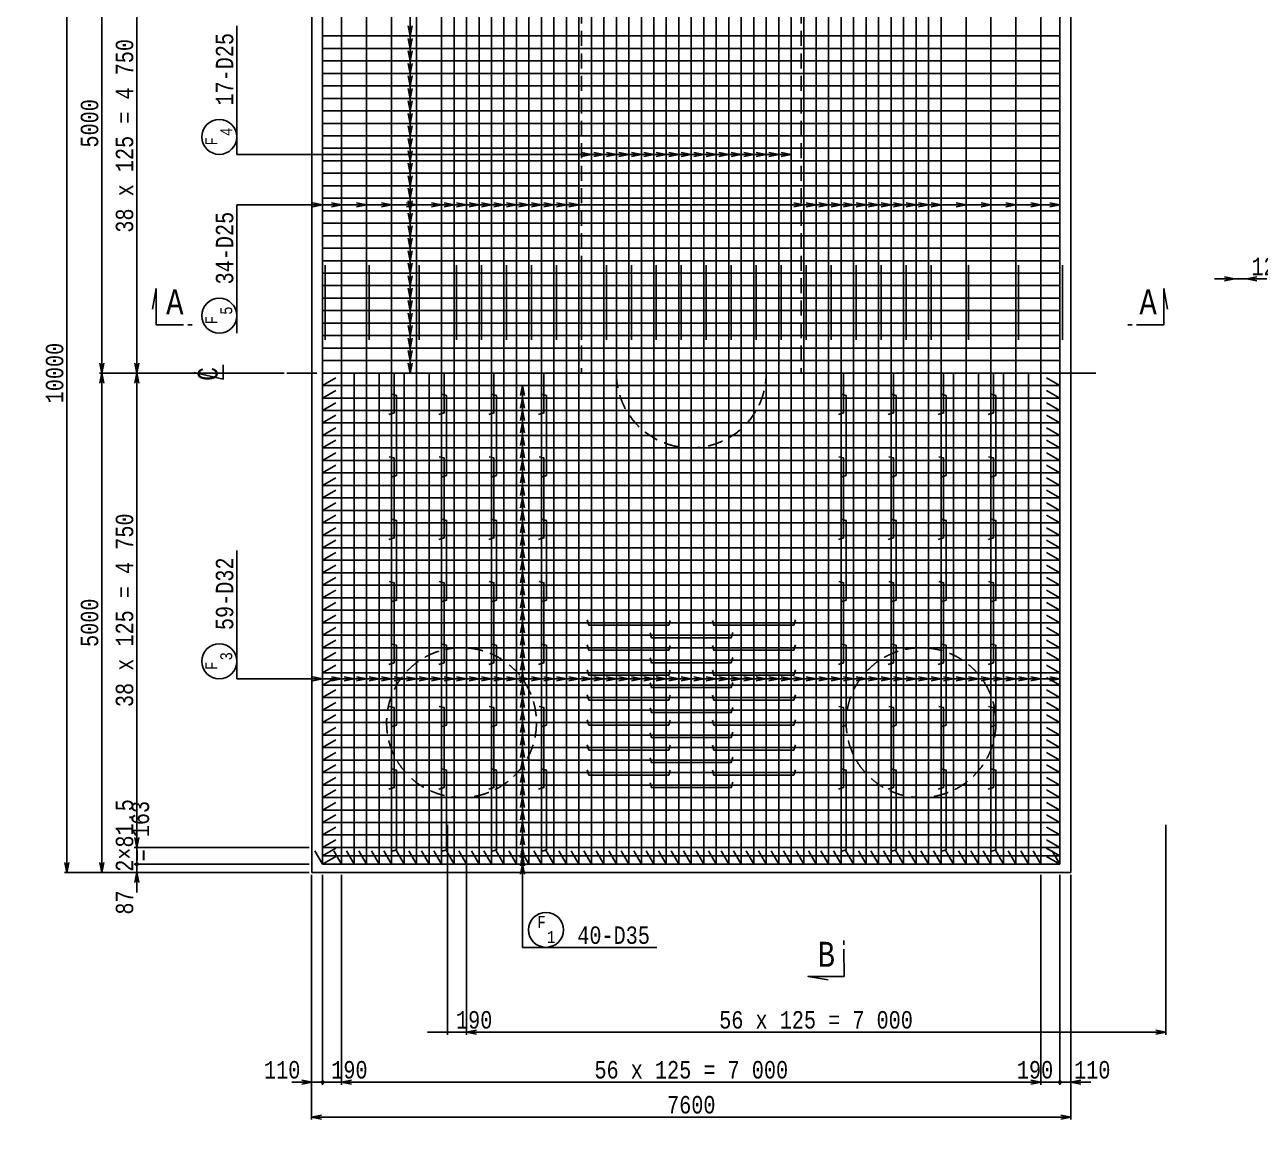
# Model space of a CAD drawing. Extents: x -2574 to 42050, y 0 to 29700.
# Drawn here: x 3842 to 16210, y 11228 to 22488 of the extents above; entities that cross this region are included whole.
import ezdxf
from ezdxf.enums import TextEntityAlignment as Align

# ---------------------------------------------------------------- set-up
doc = ezdxf.new("R2010")
doc.units = 0
doc.header["$LTSCALE"] = 300
doc.header["$MEASUREMENT"] = 0
doc.linetypes.add('CENTER', pattern=[2, 1.25, -0.25, 0.25, -0.25])
doc.linetypes.add('DASHED', pattern=[0.75, 0.5, -0.25])
doc.layers.get('0').update_dxf_attribs({"linetype": 'CONTINUOUS'})
doc.layers.get('DEFPOINTS').update_dxf_attribs({"linetype": 'CONTINUOUS'})
for name, color, linetype in [('1002', 1, 'CONTINUOUS'), ('スターラップ', 6, 'CONTINUOUS'), ('主筋', 3, 'CONTINUOUS'), ('引き出し線', 2, 'CONTINUOUS'), ('構造線', 7, 'CONTINUOUS'), ('配力筋', 4, 'CONTINUOUS')]:
    doc.layers.add(name, color=color, linetype=linetype)
doc.styles.get("Standard").update_dxf_attribs({"font": 'monotxt.shx', "width": 0.8, "bigfont": 'extfont.shx'})
doc.dimstyles.new('DIMST1_1', dxfattribs={"dimscale": 50, "dimtxt": 4, "dimasz": 2, "dimexe": 0.5, "dimexo": 0.5, "dimgap": 0.09, "dimtad": 0, "dimdec": 0, "dimzin": 0, "dimtxsty": 'STANDARD', "dimblk": 'ARROW_1', "dimblk1": 'ARROW_1', "dimblk2": 'ARROW_1', "dimcen": 1, "dimdle": 3, "dimclrd": 1, "dimclre": 1, "dimclrt": 3, "dimazin": 3, "dimtfac": 1, "dimtdec": 4, "dimtix": 1, "dimtmove": 0, "dimatfit": 3, "dimtvp": 0.7, "dimtolj": 1, "dimtzin": 0})

# ---------------------------------------------------------------- blocks, each defined once
blk = doc.blocks.new('ARROW_1')
at = {"color": 0}
for p, q in [((0, 0), (-1, 0.2)), ((0, 0), (-1, -0.2)), ((-1, 0), (0, 0))]:
    blk.add_line(p, q, dxfattribs=at)
blk = doc.blocks.new('*D58')
at = {"color": 2, "linetype": 'BYBLOCK'}
for p, q in [((28076, 26100), (28376, 26100)), ((28476, 24025), (28476, 26125)), ((23152, 19944), (23052, 19944)), ((23252, 19944), (23375, 19944)), ((23252, 19944), (23375, 19944)), ((23475, 19944), (23575, 19944))]:
    blk.add_line(p, q, dxfattribs=at)
at = {"layer": 'DEFPOINTS', "color": 0, "linetype": 'BYBLOCK'}
for p in [(27976, 26100), (28476, 26100), (28476, 24000), (23252, 19944), (23375, 19944), (23375, 19944)]:
    blk.add_point(p, dxfattribs=at)
at = {"color": 2, "linetype": 'BYBLOCK', "xscale": 100, "yscale": 100, "zscale": 100, "rotation": 180}
for p in [(27976, 26100), (23375, 19944)]:
    blk.add_blockref('ARROW_1', p, dxfattribs=at)
at = {"color": 2, "linetype": 'BYBLOCK', "xscale": 100, "yscale": 100, "zscale": 100}
for p in [(28476, 26100), (23252, 19944)]:
    blk.add_blockref('ARROW_1', p, dxfattribs=at)
at = {"color": 6, "linetype": 'BYBLOCK', "char_height": 175, "attachment_point": 5}
for s, insert in [('\\A1;500', (28226, 26222)), ('\\A1;126', (23604, 20066))]:
    blk.add_mtext(s, dxfattribs=dict(at, insert=insert))
blk = doc.blocks.new('ARROW_8')
at = {"color": 0}
blk.add_line((-1, 0), (0, 0), dxfattribs=at)
blk = doc.blocks.new('*D63')
at = {"color": 2, "linetype": 'BYBLOCK'}
for p, q in [((27876, 20194), (27776, 20194)), ((27976, 20194), (28089, 20194)), ((27976, 20194), (28089, 20194)), ((28189, 20194), (28289, 20194)), ((4964, 14182), (4964, 14282)), ((6689, 14082), (4939, 14082)), ((4964, 14000), (4964, 14082)), ((4964, 14000), (4964, 14082)), ((4964, 13900), (4964, 13800))]:
    blk.add_line(p, q, dxfattribs=at)
at = {"layer": 'DEFPOINTS', "color": 0, "linetype": 'BYBLOCK'}
for p in [(27976, 20194), (28089, 20194), (28089, 20194), (4964, 14082), (4964, 14000), (6714, 14082)]:
    blk.add_point(p, dxfattribs=at)
at = {"color": 2, "linetype": 'BYBLOCK', "xscale": 100, "yscale": 100, "zscale": 100}
blk.add_blockref('ARROW_1', (27976, 20194), dxfattribs=at)
for name, p, rotation in [('ARROW_1', (28089, 20194), 180), ('ARROW_8', (4964, 14082), 270), ('ARROW_8', (4964, 14000), 90)]:
    blk.add_blockref(name, p, dxfattribs=dict(at, rotation=rotation))
at = {"color": 6, "linetype": 'BYBLOCK', "insert": (27714, 20316), "char_height": 175, "attachment_point": 5}
blk.add_mtext('\\A1;113', dxfattribs=at)
at = {"color": 6, "linetype": 'BYBLOCK', "insert": (4842, 13699), "char_height": 175, "attachment_point": 5, "rotation": 90}
blk.add_mtext('\\A1;87', dxfattribs=at)
blk = doc.blocks.new('*D66')
at = {"color": 2, "linetype": 'BYBLOCK'}
for p, q in [((6689, 24000), (4239, 24000)), ((4264, 14100), (4264, 23900)), ((6689, 14000), (4239, 14000))]:
    blk.add_line(p, q, dxfattribs=at)
at = {"layer": 'DEFPOINTS', "color": 0, "linetype": 'BYBLOCK'}
for p in [(4264, 24000), (6714, 24000), (6714, 14000)]:
    blk.add_point(p, dxfattribs=at)
at = {"color": 2, "linetype": 'BYBLOCK', "xscale": 100, "yscale": 100, "zscale": 100}
for p, rotation in [((4264, 24000), 90), ((4264, 14000), 270)]:
    blk.add_blockref('ARROW_1', p, dxfattribs=dict(at, rotation=rotation))
at = {"color": 6, "linetype": 'BYBLOCK', "insert": (4142, 19000), "char_height": 175, "attachment_point": 5, "rotation": 90}
blk.add_mtext('\\A1;10000', dxfattribs=at)
blk = doc.blocks.new('*D67')
at = {"color": 2, "linetype": 'BYBLOCK'}
for p, q in [((6439, 19000), (4589, 19000)), ((4614, 14100), (4614, 18900))]:
    blk.add_line(p, q, dxfattribs=at)
at = {"layer": 'DEFPOINTS', "color": 0, "linetype": 'BYBLOCK'}
for p in [(4614, 19000), (6464, 19000), (4614, 14000)]:
    blk.add_point(p, dxfattribs=at)
at = {"color": 2, "linetype": 'BYBLOCK', "xscale": 100, "yscale": 100, "zscale": 100}
for p, rotation in [((4614, 19000), 90), ((4614, 14000), 270)]:
    blk.add_blockref('ARROW_1', p, dxfattribs=dict(at, rotation=rotation))
at = {"color": 6, "linetype": 'BYBLOCK', "insert": (4492, 16500), "char_height": 175, "attachment_point": 5, "rotation": 90}
blk.add_mtext('\\A1;5000', dxfattribs=at)
blk = doc.blocks.new('*D68')
at = {"color": 2, "linetype": 'BYBLOCK'}
blk.add_line((4614, 19100), (4614, 23900), dxfattribs=at)
at = {"layer": 'DEFPOINTS', "color": 0, "linetype": 'BYBLOCK'}
for p in [(4614, 24000), (4614, 24000), (6464, 19000)]:
    blk.add_point(p, dxfattribs=at)
at = {"color": 2, "linetype": 'BYBLOCK', "xscale": 100, "yscale": 100, "zscale": 100}
for p, rotation in [((4614, 24000), 90), ((4614, 19000), 270)]:
    blk.add_blockref('ARROW_1', p, dxfattribs=dict(at, rotation=rotation))
at = {"color": 6, "linetype": 'BYBLOCK', "insert": (4492, 21500), "char_height": 175, "attachment_point": 5, "rotation": 90}
blk.add_mtext('\\A1;5000', dxfattribs=at)
blk = doc.blocks.new('*D84')
at = {"color": 2, "linetype": 'BYBLOCK'}
for p, q in [((7963, 14475), (7963, 12025)), ((15563, 14475), (15563, 12025)), ((8063, 12050), (15463, 12050))]:
    blk.add_line(p, q, dxfattribs=at)
at = {"layer": 'DEFPOINTS', "color": 0, "linetype": 'BYBLOCK'}
for p in [(7963, 14500), (15563, 14500), (15563, 12050)]:
    blk.add_point(p, dxfattribs=at)
at = {"color": 2, "linetype": 'BYBLOCK', "xscale": 100, "yscale": 100, "zscale": 100, "rotation": 180}
blk.add_blockref('ARROW_1', (7963, 12050), dxfattribs=at)
at = {"color": 2, "linetype": 'BYBLOCK', "xscale": 100, "yscale": 100, "zscale": 100}
blk.add_blockref('ARROW_1', (15563, 12050), dxfattribs=at)
at = {"color": 6, "linetype": 'BYBLOCK', "insert": (11763, 12173), "char_height": 175, "attachment_point": 5}
blk.add_mtext('\\A1;7600', dxfattribs=at)
blk = doc.blocks.new('*D85')
at = {"color": 2, "linetype": 'BYBLOCK'}
for p, q in [((8073, 14475), (8073, 12375)), ((7863, 12400), (7763, 12400)), ((7963, 12400), (8073, 12400)), ((7963, 12400), (8073, 12400)), ((8173, 12400), (8273, 12400))]:
    blk.add_line(p, q, dxfattribs=at)
at = {"layer": 'DEFPOINTS', "color": 0, "linetype": 'BYBLOCK'}
for p in [(8073, 14500), (7963, 12400), (8073, 12400)]:
    blk.add_point(p, dxfattribs=at)
at = {"color": 2, "linetype": 'BYBLOCK', "xscale": 100, "yscale": 100, "zscale": 100}
blk.add_blockref('ARROW_8', (7963, 12400), dxfattribs=at)
at = {"color": 2, "linetype": 'BYBLOCK', "xscale": 100, "yscale": 100, "zscale": 100, "rotation": 180}
blk.add_blockref('ARROW_8', (8073, 12400), dxfattribs=at)
at = {"color": 6, "linetype": 'BYBLOCK', "insert": (7668, 12523), "char_height": 175, "attachment_point": 5}
blk.add_mtext('\\A1;110', dxfattribs=at)
blk = doc.blocks.new('*D86')
at = {"color": 2, "linetype": 'BYBLOCK'}
for p, q in [((8073, 14475), (8073, 12375)), ((8263, 14475), (8263, 12375)), ((7973, 12400), (7873, 12400)), ((8073, 12400), (8263, 12400)), ((8073, 12400), (8263, 12400)), ((8363, 12400), (8463, 12400)), ((25437, 8993), (25787, 8993)), ((25762, 8893), (25762, 7058)), ((25437, 6958), (25787, 6958))]:
    blk.add_line(p, q, dxfattribs=at)
at = {"layer": 'DEFPOINTS', "color": 0, "linetype": 'BYBLOCK'}
for p in [(8073, 14500), (8263, 14500), (8263, 12400), (25412, 8993), (25412, 6958), (25762, 6958)]:
    blk.add_point(p, dxfattribs=at)
at = {"color": 2, "linetype": 'BYBLOCK', "xscale": 100, "yscale": 100, "zscale": 100}
blk.add_blockref('ARROW_8', (8073, 12400), dxfattribs=at)
for name, p, rotation in [('ARROW_8', (8263, 12400), 180), ('ARROW_1', (25762, 8993), 90), ('ARROW_1', (25762, 6958), 270)]:
    blk.add_blockref(name, p, dxfattribs=dict(at, rotation=rotation))
at = {"color": 6, "linetype": 'BYBLOCK', "insert": (8341, 12523), "char_height": 175, "attachment_point": 5}
blk.add_mtext('\\A1;190', dxfattribs=at)
at = {"color": 6, "linetype": 'BYBLOCK', "insert": (25640, 7975), "char_height": 175, "attachment_point": 5, "rotation": 90}
blk.add_mtext('\\A1;2034', dxfattribs=at)
blk = doc.blocks.new('*D87')
at = {"color": 2, "linetype": 'BYBLOCK'}
for p, q in [((15263, 14475), (15263, 12375)), ((8363, 12400), (15163, 12400)), ((18120, 5232), (18120, 4882)), ((25268, 5232), (25268, 4882)), ((25168, 4907), (18220, 4907))]:
    blk.add_line(p, q, dxfattribs=at)
at = {"layer": 'DEFPOINTS', "color": 0, "linetype": 'BYBLOCK'}
for p in [(8263, 14500), (15263, 14500), (15263, 12400), (18120, 5257), (25268, 5257), (18120, 4907)]:
    blk.add_point(p, dxfattribs=at)
at = {"color": 2, "linetype": 'BYBLOCK', "xscale": 100, "yscale": 100, "zscale": 100, "rotation": 180}
for p in [(8263, 12400), (18120, 4907)]:
    blk.add_blockref('ARROW_1', p, dxfattribs=at)
at = {"color": 2, "linetype": 'BYBLOCK', "xscale": 100, "yscale": 100, "zscale": 100}
for p in [(15263, 12400), (25268, 4907)]:
    blk.add_blockref('ARROW_1', p, dxfattribs=at)
at = {"color": 6, "linetype": 'BYBLOCK', "char_height": 175, "attachment_point": 5}
for s, insert in [('\\A1;56 x 125 = 7 000', (11763, 12523)), ('\\A1;7132', (21694, 5029))]:
    blk.add_mtext(s, dxfattribs=dict(at, insert=insert))
blk = doc.blocks.new('*D88')
at = {"color": 2, "linetype": 'BYBLOCK'}
for p, q in [((15263, 14475), (15263, 12375)), ((15453, 14475), (15453, 12375)), ((15163, 12400), (15063, 12400)), ((15263, 12400), (15453, 12400)), ((15263, 12400), (15453, 12400)), ((15553, 12400), (15653, 12400))]:
    blk.add_line(p, q, dxfattribs=at)
at = {"layer": 'DEFPOINTS', "color": 0, "linetype": 'BYBLOCK'}
for p in [(15263, 14500), (15453, 14500), (15453, 12400)]:
    blk.add_point(p, dxfattribs=at)
at = {"color": 2, "linetype": 'BYBLOCK', "xscale": 100, "yscale": 100, "zscale": 100}
blk.add_blockref('ARROW_8', (15263, 12400), dxfattribs=at)
at = {"color": 2, "linetype": 'BYBLOCK', "xscale": 100, "yscale": 100, "zscale": 100, "rotation": 180}
blk.add_blockref('ARROW_8', (15453, 12400), dxfattribs=at)
at = {"color": 6, "linetype": 'BYBLOCK', "insert": (15204, 12523), "char_height": 175, "attachment_point": 5}
blk.add_mtext('\\A1;190', dxfattribs=at)
blk = doc.blocks.new('*D89')
at = {"color": 2, "linetype": 'BYBLOCK'}
for p, q in [((15453, 14475), (15453, 12375)), ((15353, 12400), (15253, 12400)), ((15453, 12400), (15563, 12400)), ((15453, 12400), (15563, 12400)), ((15663, 12400), (15763, 12400))]:
    blk.add_line(p, q, dxfattribs=at)
at = {"layer": 'DEFPOINTS', "color": 0, "linetype": 'BYBLOCK'}
for p in [(15453, 14500), (15563, 12400), (15563, 12400)]:
    blk.add_point(p, dxfattribs=at)
at = {"color": 2, "linetype": 'BYBLOCK', "xscale": 100, "yscale": 100, "zscale": 100}
blk.add_blockref('ARROW_8', (15453, 12400), dxfattribs=at)
at = {"color": 2, "linetype": 'BYBLOCK', "xscale": 100, "yscale": 100, "zscale": 100, "rotation": 180}
blk.add_blockref('ARROW_8', (15563, 12400), dxfattribs=at)
at = {"color": 6, "linetype": 'BYBLOCK', "insert": (15777, 12523), "char_height": 175, "attachment_point": 5}
blk.add_mtext('\\A1;110', dxfattribs=at)
blk = doc.blocks.new('*D115')
at = {"color": 2, "linetype": 'BYBLOCK'}
for p, q in [((4964, 14350), (4964, 14450)), ((6689, 14250), (4939, 14250)), ((4964, 14082), (4964, 14250)), ((4964, 14082), (4964, 14250)), ((4964, 13982), (4964, 13882)), ((30187, 2867), (30187, 2517)), ((30980, 2867), (30980, 2517)), ((30880, 2542), (30287, 2542))]:
    blk.add_line(p, q, dxfattribs=at)
at = {"layer": 'DEFPOINTS', "color": 0, "linetype": 'BYBLOCK'}
for p in [(4964, 14250), (6714, 14250), (4964, 14082), (30187, 2892), (30980, 2892), (30187, 2542)]:
    blk.add_point(p, dxfattribs=at)
at = {"color": 2, "linetype": 'BYBLOCK', "xscale": 100, "yscale": 100, "zscale": 100}
for name, p, rotation in [('ARROW_8', (4964, 14250), 270), ('ARROW_8', (4964, 14082), 90), ('ARROW_1', (30187, 2542), 180)]:
    blk.add_blockref(name, p, dxfattribs=dict(at, rotation=rotation))
blk.add_blockref('ARROW_1', (30980, 2542), dxfattribs=at)
at = {"color": 6, "linetype": 'BYBLOCK', "insert": (4842, 14370), "char_height": 175, "attachment_point": 5, "rotation": 90}
blk.add_mtext('\\A1;2×81.5', dxfattribs=at)
at = {"color": 6, "linetype": 'BYBLOCK', "insert": (30584, 2665), "char_height": 175, "attachment_point": 5}
blk.add_mtext('\\A1;807', dxfattribs=at)
blk = doc.blocks.new('*D126')
at = {"color": 2, "linetype": 'BYBLOCK'}
blk.add_line((4964, 14350), (4964, 18900), dxfattribs=at)
at = {"layer": 'DEFPOINTS', "color": 0, "linetype": 'BYBLOCK'}
for p in [(4964, 19000), (4964, 19000), (6714, 14250)]:
    blk.add_point(p, dxfattribs=at)
at = {"color": 2, "linetype": 'BYBLOCK', "xscale": 100, "yscale": 100, "zscale": 100}
for p, rotation in [((4964, 19000), 90), ((4964, 14250), 270)]:
    blk.add_blockref('ARROW_1', p, dxfattribs=dict(at, rotation=rotation))
at = {"color": 6, "linetype": 'BYBLOCK', "insert": (4842, 16625), "char_height": 175, "attachment_point": 5, "rotation": 90}
blk.add_mtext('\\A1;38 x 125 = 4 750', dxfattribs=at)
blk = doc.blocks.new('*D127')
at = {"color": 2, "linetype": 'BYBLOCK'}
for p, q in [((6689, 23750), (4939, 23750)), ((4964, 19100), (4964, 23650))]:
    blk.add_line(p, q, dxfattribs=at)
at = {"layer": 'DEFPOINTS', "color": 0, "linetype": 'BYBLOCK'}
for p in [(4964, 23750), (6714, 23750), (4964, 19000)]:
    blk.add_point(p, dxfattribs=at)
at = {"color": 2, "linetype": 'BYBLOCK', "xscale": 100, "yscale": 100, "zscale": 100}
for p, rotation in [((4964, 23750), 90), ((4964, 19000), 270)]:
    blk.add_blockref('ARROW_1', p, dxfattribs=dict(at, rotation=rotation))
at = {"color": 6, "linetype": 'BYBLOCK', "insert": (4842, 21375), "char_height": 175, "attachment_point": 5, "rotation": 90}
blk.add_mtext('\\A1;38 x 125 = 4 750', dxfattribs=at)

msp = doc.modelspace()

# ---------------------------------------------------------------- linework, layer by layer
at = {"color": 3, "linetype": 'CONTINUOUS'}
for p, q in [((5473.9, 19483.8), (5517.1, 19483.8)), ((14927.8, 19483.8), (14884.6, 19483.8)), ((12042.8, 13276), (12042.7, 13319.2))]:
    msp.add_line(p, q, dxfattribs=at)
for points in [[(5121.2, 19640.5), (5156.9, 19843.6), (5157.1, 19483.6), (5430.7, 19483.8)], [(15280.5, 19640.5), (15244.8, 19843.6), (15244.6, 19483.6), (14971, 19483.8)], [(11886.1, 12923.3), (11683, 12958.9), (12043, 12959.2), (12042.8, 13232.8)]]:
    msp.add_lwpolyline(points, dxfattribs=at)
at = {"color": 2, "const_width": 20}
for points in [[(4964.4, 14092, -1), (4964.4, 14072, -1)], [(6834.4, 11900, -1), (6814.4, 11900, -1)], [(14194.4, 11900, 1), (14214.4, 11900, 1)]]:
    msp.add_lwpolyline(points, format="xyb", close=True, dxfattribs=at)
at = {"layer": 'スターラップ', "color": 6}
for points in [[(7486.4, 18583.5), (7539.4, 18600), (7539.4, 19000)], [(7986.4, 18583.5), (8039.4, 18600), (8039.4, 19000)], [(8486.4, 18583.5), (8539.4, 18600), (8539.4, 19000)], [(8986.4, 18583.5), (9039.4, 18600), (9039.4, 19000)], [(11986.4, 18583.5), (12039.4, 18600), (12039.4, 19000)], [(12486.4, 18583.5), (12539.4, 18600), (12539.4, 19000)], [(12986.4, 18583.5), (13039.4, 18600), (13039.4, 19000)], [(13486.4, 18583.5), (13539.4, 18600), (13539.4, 19000)], [(7511.4, 17958.5), (7564.4, 17975), (7564.4, 18775), (7515.9, 18787)], [(8011.4, 17958.5), (8064.4, 17975), (8064.4, 18775), (8015.9, 18787)], [(8511.4, 17958.5), (8564.4, 17975), (8564.4, 18775), (8515.9, 18787)], [(9011.4, 17958.5), (9064.4, 17975), (9064.4, 18775), (9015.9, 18787)], [(12011.4, 17958.5), (12064.4, 17975), (12064.4, 18775), (12015.9, 18787)], [(12511.4, 17958.5), (12564.4, 17975), (12564.4, 18775), (12515.9, 18787)], [(13011.4, 17958.5), (13064.4, 17975), (13064.4, 18775), (13015.9, 18787)], [(13511.4, 17958.5), (13564.4, 17975), (13564.4, 18775), (13515.9, 18787)], [(7486.4, 17333.5), (7539.4, 17350), (7539.4, 18150), (7490.9, 18162)], [(7986.4, 17333.5), (8039.4, 17350), (8039.4, 18150), (7990.9, 18162)], [(8486.4, 17333.5), (8539.4, 17350), (8539.4, 18150), (8490.9, 18162)], [(8986.4, 17333.5), (9039.4, 17350), (9039.4, 18150), (8990.9, 18162)], [(11986.4, 17333.5), (12039.4, 17350), (12039.4, 18150), (11990.9, 18162)], [(12486.4, 17333.5), (12539.4, 17350), (12539.4, 18150), (12490.9, 18162)], [(12986.4, 17333.5), (13039.4, 17350), (13039.4, 18150), (12990.9, 18162)], [(13486.4, 17333.5), (13539.4, 17350), (13539.4, 18150), (13490.9, 18162)], [(7511.4, 16708.5), (7564.4, 16725), (7564.4, 17525), (7515.9, 17537)], [(8011.4, 16708.5), (8064.4, 16725), (8064.4, 17525), (8015.9, 17537)], [(8511.4, 16708.5), (8564.4, 16725), (8564.4, 17525), (8515.9, 17537)], [(9011.4, 16708.5), (9064.4, 16725), (9064.4, 17525), (9015.9, 17537)], [(12011.4, 16708.5), (12064.4, 16725), (12064.4, 17525), (12015.9, 17537)], [(12511.4, 16708.5), (12564.4, 16725), (12564.4, 17525), (12515.9, 17537)], [(13011.4, 16708.5), (13064.4, 16725), (13064.4, 17525), (13015.9, 17537)], [(13511.4, 16708.5), (13564.4, 16725), (13564.4, 17525), (13515.9, 17537)], [(7486.4, 16083.5), (7539.4, 16100), (7539.4, 16900), (7490.9, 16912)], [(7986.4, 16083.5), (8039.4, 16100), (8039.4, 16900), (7990.9, 16912)], [(8486.4, 16083.5), (8539.4, 16100), (8539.4, 16900), (8490.9, 16912)], [(8986.4, 16083.5), (9039.4, 16100), (9039.4, 16900), (8990.9, 16912)], [(11986.4, 16083.5), (12039.4, 16100), (12039.4, 16900), (11990.9, 16912)], [(12486.4, 16083.5), (12539.4, 16100), (12539.4, 16900), (12490.9, 16912)], [(12986.4, 16083.5), (13039.4, 16100), (13039.4, 16900), (12990.9, 16912)], [(13486.4, 16083.5), (13539.4, 16100), (13539.4, 16900), (13490.9, 16912)], [(9472.9, 16528), (9489.4, 16475), (10289.4, 16475), (10301.4, 16523.5)], [(11555.9, 16528), (11539.4, 16475), (10739.4, 16475), (10727.4, 16523.5)], [(10930.9, 16403), (10914.4, 16350), (10114.4, 16350), (10102.4, 16398.5)], [(7511.4, 15458.5), (7564.4, 15475), (7564.4, 16275), (7515.9, 16287)], [(8011.4, 15458.5), (8064.4, 15475), (8064.4, 16275), (8015.9, 16287)], [(8511.4, 15458.5), (8564.4, 15475), (8564.4, 16275), (8515.9, 16287)], [(9011.4, 15458.5), (9064.4, 15475), (9064.4, 16275), (9015.9, 16287)], [(9472.9, 16278), (9489.4, 16225), (10289.4, 16225), (10301.4, 16273.5)], [(11555.9, 16278), (11539.4, 16225), (10739.4, 16225), (10727.4, 16273.5)], [(12011.4, 15458.5), (12064.4, 15475), (12064.4, 16275), (12015.9, 16287)], [(12511.4, 15458.5), (12564.4, 15475), (12564.4, 16275), (12515.9, 16287)], [(13011.4, 15458.5), (13064.4, 15475), (13064.4, 16275), (13015.9, 16287)], [(13511.4, 15458.5), (13564.4, 15475), (13564.4, 16275), (13515.9, 16287)], [(10930.9, 16153), (10914.4, 16100), (10114.4, 16100), (10102.4, 16148.5)], [(9472.9, 16028), (9489.4, 15975), (10289.4, 15975), (10301.4, 16023.5)], [(11555.9, 16028), (11539.4, 15975), (10739.4, 15975), (10727.4, 16023.5)], [(10930.9, 15903), (10914.4, 15850), (10114.4, 15850), (10102.4, 15898.5)], [(9472.9, 15778), (9489.4, 15725), (10289.4, 15725), (10301.4, 15773.5)], [(11555.9, 15778), (11539.4, 15725), (10739.4, 15725), (10727.4, 15773.5)], [(7486.4, 14833.5), (7539.4, 14850), (7539.4, 15650), (7490.9, 15662)], [(7986.4, 14833.5), (8039.4, 14850), (8039.4, 15650), (7990.9, 15662)], [(8486.4, 14833.5), (8539.4, 14850), (8539.4, 15650), (8490.9, 15662)], [(8986.4, 14833.5), (9039.4, 14850), (9039.4, 15650), (8990.9, 15662)], [(10930.9, 15653), (10914.4, 15600), (10114.4, 15600), (10102.4, 15648.5)], [(11986.4, 14833.5), (12039.4, 14850), (12039.4, 15650), (11990.9, 15662)], [(12486.4, 14833.5), (12539.4, 14850), (12539.4, 15650), (12490.9, 15662)], [(12986.4, 14833.5), (13039.4, 14850), (13039.4, 15650), (12990.9, 15662)], [(13486.4, 14833.5), (13539.4, 14850), (13539.4, 15650), (13490.9, 15662)], [(9472.9, 15528), (9489.4, 15475), (10289.4, 15475), (10301.4, 15523.5)], [(11555.9, 15528), (11539.4, 15475), (10739.4, 15475), (10727.4, 15523.5)], [(10930.9, 15403), (10914.4, 15350), (10114.4, 15350), (10102.4, 15398.5)], [(9472.9, 15278), (9489.4, 15225), (10289.4, 15225), (10301.4, 15273.5)], [(11555.9, 15278), (11539.4, 15225), (10739.4, 15225), (10727.4, 15273.5)], [(10930.9, 15153), (10914.4, 15100), (10114.4, 15100), (10102.4, 15148.5)], [(7511.4, 14208.5), (7564.4, 14225), (7564.4, 15025), (7515.9, 15037)], [(8011.4, 14208.5), (8064.4, 14225), (8064.4, 15025), (8015.9, 15037)], [(8511.4, 14208.5), (8564.4, 14225), (8564.4, 15025), (8515.9, 15037)], [(9011.4, 14208.5), (9064.4, 14225), (9064.4, 15025), (9015.9, 15037)], [(9472.9, 15028), (9489.4, 14975), (10289.4, 14975), (10301.4, 15023.5)], [(11555.9, 15028), (11539.4, 14975), (10739.4, 14975), (10727.4, 15023.5)], [(12011.4, 14208.5), (12064.4, 14225), (12064.4, 15025), (12015.9, 15037)], [(12511.4, 14208.5), (12564.4, 14225), (12564.4, 15025), (12515.9, 15037)], [(13011.4, 14208.5), (13064.4, 14225), (13064.4, 15025), (13015.9, 15037)], [(13511.4, 14208.5), (13564.4, 14225), (13564.4, 15025), (13515.9, 15037)], [(10930.9, 14903), (10914.4, 14850), (10114.4, 14850), (10102.4, 14898.5)]]:
    msp.add_lwpolyline(points, dxfattribs=at)
at = {"layer": '主筋', "color": 3, "linetype": 'CONTINUOUS'}
for p, q in [((6824.4, 22375), (14204.4, 22375)), ((6824.4, 22250), (14204.4, 22250)), ((6824.4, 22125), (14204.4, 22125)), ((6824.4, 22000), (14204.4, 22000)), ((6824.4, 21875), (14204.4, 21875)), ((6824.4, 21750), (14204.4, 21750)), ((6824.4, 21625), (14204.4, 21625)), ((6824.4, 21500), (14204.4, 21500)), ((6824.4, 21375), (14204.4, 21375)), ((6824.4, 21250), (14204.4, 21250)), ((6824.4, 21125), (14204.4, 21125)), ((6824.4, 21000), (14204.4, 21000)), ((6824.4, 20875), (14204.4, 20875)), ((6824.4, 20750), (14204.4, 20750)), ((6824.4, 20625), (14204.4, 20625)), ((6824.4, 20500), (14204.4, 20500)), ((6824.4, 20375), (14204.4, 20375)), ((6824.4, 20250), (14204.4, 20250)), ((6824.4, 20125), (14204.4, 20125)), ((6824.4, 20000), (14204.4, 20000)), ((6824.4, 19875), (14204.4, 19875)), ((6824.4, 19750), (14204.4, 19750)), ((6824.4, 19625), (14204.4, 19625)), ((6824.4, 19500), (14204.4, 19500)), ((6824.4, 19375), (14204.4, 19375)), ((6824.4, 19250), (14204.4, 19250)), ((6824.4, 19125), (14204.4, 19125)), ((6824.4, 19000), (14204.4, 19000)), ((6824.4, 18875), (6957.4, 18951.8)), ((14204.4, 18875), (14071.4, 18951.8)), ((6824.4, 18875), (14204.4, 18875)), ((6824.4, 18750), (6957.4, 18826.8)), ((14204.4, 18750), (14071.4, 18826.8)), ((6824.4, 18750), (14204.4, 18750)), ((6824.4, 18625), (6957.4, 18701.8)), ((14204.4, 18625), (14071.4, 18701.8)), ((6824.4, 18625), (14204.4, 18625)), ((6824.4, 18500), (6957.4, 18576.8)), ((14204.4, 18500), (14071.4, 18576.8)), ((6824.4, 18500), (14204.4, 18500)), ((6824.4, 18375), (6957.4, 18451.8)), ((14204.4, 18375), (14071.4, 18451.8)), ((6824.4, 18375), (14204.4, 18375)), ((6824.4, 18250), (6957.4, 18326.8)), ((14204.4, 18250), (14071.4, 18326.8)), ((6824.4, 18250), (14204.4, 18250)), ((6824.4, 18125), (6957.4, 18201.8)), ((14204.4, 18125), (14071.4, 18201.8)), ((6824.4, 18125), (14204.4, 18125)), ((6824.4, 18000), (6957.4, 18076.8)), ((14204.4, 18000), (14071.4, 18076.8)), ((6824.4, 18000), (14204.4, 18000)), ((6824.4, 17875), (6957.4, 17951.8)), ((14204.4, 17875), (14071.4, 17951.8)), ((6824.4, 17875), (14204.4, 17875)), ((6824.4, 17750), (6957.4, 17826.8)), ((14204.4, 17750), (14071.4, 17826.8)), ((6824.4, 17750), (14204.4, 17750)), ((6824.4, 17625), (6957.4, 17701.8)), ((14204.4, 17625), (14071.4, 17701.8)), ((6824.4, 17625), (14204.4, 17625)), ((6824.4, 17500), (6957.4, 17576.8)), ((14204.4, 17500), (14071.4, 17576.8)), ((6824.4, 17500), (14204.4, 17500)), ((6824.4, 17375), (6957.4, 17451.8)), ((14204.4, 17375), (14071.4, 17451.8)), ((6824.4, 17375), (14204.4, 17375)), ((6824.4, 17250), (6957.4, 17326.8)), ((14204.4, 17250), (14071.4, 17326.8)), ((6824.4, 17250), (14204.4, 17250)), ((6824.4, 17125), (6957.4, 17201.8)), ((14204.4, 17125), (14071.4, 17201.8)), ((6824.4, 17125), (14204.4, 17125)), ((6824.4, 17000), (6957.4, 17076.8)), ((14204.4, 17000), (14071.4, 17076.8)), ((6824.4, 17000), (14204.4, 17000)), ((6824.4, 16875), (6957.4, 16951.8)), ((14204.4, 16875), (14071.4, 16951.8)), ((6824.4, 16875), (14204.4, 16875)), ((6824.4, 16750), (6957.4, 16826.8)), ((14204.4, 16750), (14071.4, 16826.8)), ((6824.4, 16750), (14204.4, 16750)), ((6824.4, 16625), (6957.4, 16701.8)), ((14204.4, 16625), (14071.4, 16701.8)), ((6824.4, 16625), (14204.4, 16625)), ((6824.4, 16500), (6957.4, 16576.8)), ((14204.4, 16500), (14071.4, 16576.8)), ((6824.4, 16500), (14204.4, 16500)), ((6824.4, 16375), (6957.4, 16451.8)), ((14204.4, 16375), (14071.4, 16451.8)), ((6824.4, 16375), (14204.4, 16375)), ((6824.4, 16250), (6957.4, 16326.8)), ((14204.4, 16250), (14071.4, 16326.8)), ((6824.4, 16250), (14204.4, 16250)), ((6824.4, 16125), (6957.4, 16201.8)), ((6824.4, 16125), (14204.4, 16125)), ((14204.4, 16125), (14071.4, 16201.8)), ((6824.4, 16000), (6957.4, 16076.8)), ((6824.4, 16000), (14204.4, 16000)), ((14204.4, 16000), (14071.4, 16076.8)), ((6824.4, 15875), (6957.4, 15951.8)), ((6824.4, 15875), (14204.4, 15875)), ((14204.4, 15875), (14071.4, 15951.8)), ((6824.4, 15750), (6957.4, 15826.8)), ((6824.4, 15750), (14204.4, 15750)), ((14204.4, 15750), (14071.4, 15826.8)), ((6824.4, 15625), (6957.4, 15701.8)), ((6824.4, 15625), (14204.4, 15625)), ((14204.4, 15625), (14071.4, 15701.8)), ((6824.4, 15500), (6957.4, 15576.8)), ((6824.4, 15500), (14204.4, 15500)), ((14204.4, 15500), (14071.4, 15576.8)), ((6824.4, 15375), (6957.4, 15451.8)), ((6824.4, 15375), (14204.4, 15375)), ((14204.4, 15375), (14071.4, 15451.8)), ((6824.4, 15250), (6957.4, 15326.8)), ((6824.4, 15250), (14204.4, 15250)), ((14204.4, 15250), (14071.4, 15326.8)), ((6824.4, 15125), (6957.4, 15201.8)), ((6824.4, 15125), (14204.4, 15125)), ((14204.4, 15125), (14071.4, 15201.8)), ((6824.4, 15000), (6957.4, 15076.8)), ((6824.4, 15000), (14204.4, 15000)), ((14204.4, 15000), (14071.4, 15076.8)), ((6824.4, 14875), (6957.4, 14951.8)), ((6824.4, 14875), (14204.4, 14875)), ((14204.4, 14875), (14071.4, 14951.8)), ((6824.4, 14750), (6957.4, 14826.8)), ((6824.4, 14750), (14204.4, 14750)), ((14204.4, 14750), (14071.4, 14826.8)), ((6824.4, 14625), (6957.4, 14701.8)), ((6824.4, 14625), (14204.4, 14625)), ((14204.4, 14625), (14071.4, 14701.8)), ((6824.4, 14500), (6957.4, 14576.8)), ((6824.4, 14500), (14204.4, 14500)), ((14204.4, 14500), (14071.4, 14576.8)), ((6824.4, 14375), (6957.4, 14451.8)), ((6824.4, 14375), (14204.4, 14375)), ((14204.4, 14375), (14071.4, 14451.8)), ((6824.4, 14250), (6957.4, 14326.8)), ((6824.4, 14250), (14204.4, 14250)), ((6824.4, 14166), (6957.4, 14242.8)), ((14204.4, 14250), (14071.4, 14326.8)), ((14204.4, 14166), (14071.4, 14242.8)), ((6824.4, 14166), (14204.4, 14166)), ((6824.4, 14082), (6957.4, 14158.8)), ((14204.4, 14082), (14071.4, 14158.8)), ((6824.4, 14082), (14204.4, 14082))]:
    msp.add_line(p, q, dxfattribs=at)
at = {"layer": '引き出し線', "color": 2, "linetype": 'CONTINUOUS'}
for p, q in [((7701.3, 24750), (7701.3, 19000)), ((5964.4, 22475.4), (5964.4, 21189.5)), ((5964.4, 21189.5), (11514.4, 21189.5)), ((5964.4, 20684.8), (14204.4, 20684.8)), ((5964.4, 20684.8), (5964.4, 19398.9)), ((8824.1, 18875), (8824.1, 13250)), ((5964.4, 17224.3), (5964.4, 15938.4)), ((5964.4, 15938.4), (14204.4, 15938.4)), ((10170.8, 13250), (8824.1, 13250))]:
    msp.add_line(p, q, dxfattribs=at)
at = {"layer": '引き出し線', "color": 6, "linetype": 'CONTINUOUS'}
msp.add_lwpolyline([(5537.7, 19005.9), (5830, 18938.8), (5830, 19083.7)], dxfattribs=at)
at = {"layer": '引き出し線', "color": 2, "linetype": 'CONTINUOUS'}
for centre in [(5789.4, 21364.5), (5789.4, 19573.9), (5789.4, 16113.4), (9059.9, 13425)]:
    msp.add_circle(centre, 175, dxfattribs=at)
at = {"layer": '構造線', "color": 7, "linetype": 'CONTINUOUS'}
for p, q in [((6714.4, 24000), (6714.4, 14000)), ((14314.4, 24000), (14314.4, 14000)), ((6714.4, 14000), (14314.4, 14000))]:
    msp.add_line(p, q, dxfattribs=at)
at = {"layer": '構造線', "color": 7, "linetype": 'DASHED'}
for p, q in [((9414.4, 24000), (9414.4, 19000)), ((11614.4, 24000), (11614.4, 19000)), ((9514.4, 21500), (9514.4, 19000)), ((11514.4, 21500), (11514.4, 19000))]:
    msp.add_line(p, q, dxfattribs=at)
at = {"layer": '構造線', "color": 7, "linetype": 'CENTER'}
msp.add_line((14564.4, 19000), (6464.4, 19000), dxfattribs=at)
at = {"layer": '構造線', "color": 7, "linetype": 'DASHED'}
for centre in [(8214.4, 15500), (12814.4, 15500)]:
    msp.add_circle(centre, 750, dxfattribs=at)
msp.add_arc((10514.4, 19000), 750, 179.99981, 0.00019, dxfattribs=at)
at = {"layer": '配力筋', "color": 4, "linetype": 'CONTINUOUS'}
for p, q in [((6824.4, 23918), (6824.4, 14082)), ((7014.4, 23918), (7014.4, 14082)), ((7264.4, 23918), (7264.4, 14082)), ((7514.4, 23918), (7514.4, 14082)), ((7764.4, 23918), (7764.4, 14082)), ((8014.4, 23918), (8014.4, 14082)), ((8139.4, 23918), (8139.4, 14082)), ((8264.4, 23918), (8264.4, 14082)), ((8389.4, 23918), (8389.4, 14082)), ((8514.4, 23918), (8514.4, 14082)), ((8639.4, 23918), (8639.4, 14082)), ((8764.4, 23918), (8764.4, 14082)), ((8889.4, 23918), (8889.4, 14082)), ((9014.4, 23918), (9014.4, 14082)), ((9139.4, 23918), (9139.4, 14082)), ((9264.4, 23918), (9264.4, 14082)), ((9389.4, 23918), (9389.4, 14082)), ((9514.4, 23918), (9514.4, 14082)), ((9639.4, 23918), (9639.4, 14082)), ((9764.4, 23918), (9764.4, 14082)), ((9889.4, 23918), (9889.4, 14082)), ((10014.4, 23918), (10014.4, 14082)), ((10139.4, 23918), (10139.4, 14082)), ((10264.4, 23918), (10264.4, 14082)), ((10389.4, 23918), (10389.4, 14082)), ((10514.4, 23918), (10514.4, 14082)), ((10639.4, 23918), (10639.4, 14082)), ((10764.4, 23918), (10764.4, 14082)), ((10889.4, 23918), (10889.4, 14082)), ((11014.4, 23918), (11014.4, 14082)), ((11139.4, 23918), (11139.4, 14082)), ((11264.4, 23918), (11264.4, 14082)), ((11389.4, 23918), (11389.4, 14082)), ((11514.4, 23918), (11514.4, 14082)), ((11639.4, 23918), (11639.4, 14082)), ((11764.4, 23918), (11764.4, 14082)), ((11889.4, 23918), (11889.4, 14082)), ((12014.4, 23918), (12014.4, 14082)), ((12139.4, 23918), (12139.4, 14082)), ((12264.4, 23918), (12264.4, 14082)), ((12389.4, 23918), (12389.4, 14082)), ((12514.4, 23918), (12514.4, 14082)), ((12639.4, 23918), (12639.4, 14082)), ((12764.4, 23918), (12764.4, 14082)), ((12889.4, 23918), (12889.4, 14082)), ((13014.4, 23918), (13014.4, 14082)), ((13264.4, 23918), (13264.4, 14082)), ((13514.4, 23918), (13514.4, 14082)), ((13764.4, 23918), (13764.4, 14082)), ((14014.4, 23918), (14014.4, 14082)), ((14204.4, 23918), (14204.4, 14082)), ((6849.4, 20081.5), (6849.4, 19331.5)), ((7289.4, 20081.5), (7289.4, 19331.5)), ((7789.4, 20081.5), (7789.4, 19331.5)), ((8164.4, 20081.5), (8164.4, 19331.5)), ((8414.4, 20081.5), (8414.4, 19331.5)), ((8664.4, 20081.5), (8664.4, 19331.5)), ((8914.4, 20081.5), (8914.4, 19331.5)), ((9164.4, 20081.5), (9164.4, 19331.5)), ((9414.4, 20081.5), (9414.4, 19331.5)), ((9664.4, 20081.5), (9664.4, 19331.5)), ((9914.4, 20081.5), (9914.4, 19331.5)), ((10164.4, 20081.5), (10164.4, 19331.5)), ((10414.4, 20081.5), (10414.4, 19331.5)), ((10664.4, 20081.5), (10664.4, 19331.5)), ((10914.4, 20081.5), (10914.4, 19331.5)), ((11164.4, 20081.5), (11164.4, 19331.5)), ((11414.4, 20081.5), (11414.4, 19331.5)), ((11664.4, 20081.5), (11664.4, 19331.5)), ((11914.4, 20081.5), (11914.4, 19331.5)), ((12164.4, 20081.5), (12164.4, 19331.5)), ((12414.4, 20081.5), (12414.4, 19331.5)), ((12664.4, 20081.5), (12664.4, 19331.5)), ((12914.4, 20081.5), (12914.4, 19331.5)), ((13289.4, 20081.5), (13289.4, 19331.5)), ((13789.4, 20081.5), (13789.4, 19331.5)), ((14229.4, 20081.5), (14229.4, 19331.5)), ((7139.4, 19000), (7139.4, 14082)), ((7389.4, 19000), (7389.4, 14082)), ((7639.4, 19000), (7639.4, 14082)), ((7889.4, 19000), (7889.4, 14082)), ((13139.4, 19000), (13139.4, 14082)), ((13389.4, 19000), (13389.4, 14082)), ((13639.4, 19000), (13639.4, 14082)), ((13889.4, 19000), (13889.4, 14082)), ((6824.4, 14082), (6747.6, 14215)), ((7014.4, 14082), (6937.6, 14215)), ((7139.4, 14082), (7062.6, 14215)), ((7264.4, 14082), (7187.6, 14215)), ((7389.4, 14082), (7312.6, 14215)), ((7514.4, 14082), (7437.6, 14215)), ((7639.4, 14082), (7562.6, 14215)), ((7764.4, 14082), (7687.6, 14215)), ((7889.4, 14082), (7812.6, 14215)), ((8014.4, 14082), (7937.6, 14215)), ((8139.4, 14082), (8062.6, 14215)), ((8264.4, 14082), (8187.6, 14215)), ((8389.4, 14082), (8312.6, 14215)), ((8514.4, 14082), (8437.6, 14215)), ((8639.4, 14082), (8562.6, 14215)), ((8764.4, 14082), (8687.6, 14215)), ((8889.4, 14082), (8812.6, 14215)), ((9014.4, 14082), (8937.6, 14215)), ((9139.4, 14082), (9062.6, 14215)), ((9264.4, 14082), (9187.6, 14215)), ((9389.4, 14082), (9312.6, 14215)), ((9514.4, 14082), (9437.6, 14215)), ((9639.4, 14082), (9562.6, 14215)), ((9764.4, 14082), (9687.6, 14215)), ((9889.4, 14082), (9812.6, 14215)), ((10014.4, 14082), (9937.6, 14215)), ((10139.4, 14082), (10062.6, 14215)), ((10264.4, 14082), (10187.6, 14215)), ((10389.4, 14082), (10312.6, 14215)), ((10514.4, 14082), (10437.6, 14215)), ((10639.4, 14082), (10562.6, 14215)), ((10764.4, 14082), (10687.6, 14215)), ((10889.4, 14082), (10812.6, 14215)), ((11014.4, 14082), (10937.6, 14215)), ((11139.4, 14082), (11062.6, 14215)), ((11264.4, 14082), (11187.6, 14215)), ((11389.4, 14082), (11312.6, 14215)), ((11514.4, 14082), (11437.6, 14215)), ((11639.4, 14082), (11562.6, 14215)), ((11764.4, 14082), (11687.6, 14215)), ((11889.4, 14082), (11812.6, 14215)), ((12014.4, 14082), (11937.6, 14215)), ((12139.4, 14082), (12062.6, 14215)), ((12264.4, 14082), (12187.6, 14215)), ((12389.4, 14082), (12312.6, 14215)), ((12514.4, 14082), (12437.6, 14215)), ((12639.4, 14082), (12562.6, 14215)), ((12764.4, 14082), (12687.6, 14215)), ((12889.4, 14082), (12812.6, 14215)), ((13014.4, 14082), (12937.6, 14215)), ((13139.4, 14082), (13062.6, 14215)), ((13264.4, 14082), (13187.6, 14215)), ((13389.4, 14082), (13312.6, 14215)), ((13514.4, 14082), (13437.6, 14215)), ((13639.4, 14082), (13562.6, 14215)), ((13764.4, 14082), (13687.6, 14215)), ((13889.4, 14082), (13812.6, 14215)), ((14014.4, 14082), (13937.6, 14215)), ((14204.4, 14082), (14127.6, 14215))]:
    msp.add_line(p, q, dxfattribs=at)

# ---------------------------------------------------------------- block references
at = {"layer": '1002', "color": 2, "yscale": 100, "zscale": 100}
for p, xscale, rotation in [((7701.3, 22375), 100, 270), ((7701.3, 22250), 100, 270), ((7701.3, 22125), 100, 270), ((7701.3, 22000), 100, 270), ((7701.3, 21875), 100, 270), ((7701.3, 21750), 100, 270), ((7701.3, 21625), 100, 270), ((7701.3, 21500), 100, 270), ((7701.3, 21375), 100, 270), ((7701.3, 21250), 100, 270), ((7701.3, 21125), 100, 270), ((7701.3, 21000), 100, 270), ((7701.3, 20875), 100, 270), ((7701.3, 20750), 100, 270), ((7701.3, 20625), 100, 270), ((7701.3, 20500), 100, 270), ((7701.3, 20375), 100, 270), ((7701.3, 20250), 100, 270), ((7701.3, 20125), 100, 270), ((7701.3, 20000), 100, 270), ((7701.3, 19875), 100, 270), ((7701.3, 19750), 100, 270), ((7701.3, 19625), 100, 270), ((7701.3, 19500), 100, 270), ((7701.3, 19375), 100, 270), ((7701.3, 19250), 100, 270), ((7701.3, 19125), 100, 270), ((7701.3, 19000), 100, 270), ((8824.1, 18875), 100, 90), ((8824.1, 18750), 100, 90), ((8824.1, 18625), 100, 90), ((8824.1, 18500), 100, 90), ((8824.1, 18375), 100, 90), ((8824.1, 18250), 100, 90), ((8824.1, 18125), 100, 90), ((8824.1, 18000), 100, 90), ((8824.1, 17875), 100, 90), ((8824.1, 17750), 100, 90), ((8824.1, 17625), 100, 90), ((8824.1, 17500), 100, 90), ((8824.1, 17375), 100, 90), ((8824.1, 17250), 100, 90), ((8824.1, 17125), 100, 90), ((8824.1, 17000), 100, 90), ((8824.1, 16875), 100, 90), ((8824.1, 16750), 100, 90), ((8824.1, 16625), 100, 90), ((8824.1, 16500), 100, 90), ((8824.1, 16375), 100, 90), ((8824.1, 16250), 100, 90), ((8824.1, 16125), 100, 90), ((8824.1, 16000), 100, 90), ((8824.1, 15875), 100, 90), ((8824.1, 15750), 100, 90), ((8824.1, 15625), 100, 90), ((8824.1, 15500), 100, 90), ((8824.1, 15375), 100, 90), ((8824.1, 15250), 100, 90), ((8824.1, 15125), 100, 90), ((8824.1, 15000), 100, 90), ((8824.1, 14875), 100, 90), ((8824.1, 14750), 100, 90), ((8824.1, 14625), 100, 90), ((8824.1, 14500), 100, 90), ((8824.1, 14375), 100, 90), ((8824.1, 14250), 100, 90), ((8824.1, 14166), 100, 90), ((4964.4, 14000), -100, 270), ((8824.1, 14082), 100, 90), ((6714.4, 11900), -100, 180), ((14314.4, 11900), 100, 180)]:
    msp.add_blockref('ARROW_1', p, dxfattribs=dict(at, xscale=xscale, rotation=rotation))
at = {"layer": '1002', "color": 2, "xscale": 100, "yscale": 100, "zscale": 100}
for p in [(9514.4, 21189.5), (9639.4, 21189.5), (9764.4, 21189.5), (9889.4, 21189.5), (10014.4, 21189.5), (10139.4, 21189.5), (10264.4, 21189.5), (10389.4, 21189.5), (10514.4, 21189.5), (10639.4, 21189.5), (10764.4, 21189.5), (10889.4, 21189.5), (11014.4, 21189.5), (11139.4, 21189.5), (11264.4, 21189.5), (11389.4, 21189.5), (11514.4, 21189.5), (6824.4, 20684.8), (7014.4, 20684.8), (7264.4, 20684.8), (7514.4, 20684.8), (7764.4, 20684.8), (8014.4, 20684.8), (8139.4, 20684.8), (8264.4, 20684.8), (8389.4, 20684.8), (8514.4, 20684.8), (8639.4, 20684.8), (8764.4, 20684.8), (8889.4, 20684.8), (9014.4, 20684.8), (9139.4, 20684.8), (9264.4, 20684.8), (9389.4, 20684.8), (11639.4, 20684.8), (11764.4, 20684.8), (11889.4, 20684.8), (12014.4, 20684.8), (12139.4, 20684.8), (12264.4, 20684.8), (12389.4, 20684.8), (12514.4, 20684.8), (12639.4, 20684.8), (12764.4, 20684.8), (12889.4, 20684.8), (13014.4, 20684.8), (13264.4, 20684.8), (13514.4, 20684.8), (13764.4, 20684.8), (14014.4, 20684.8), (14204.4, 20684.8), (6824.4, 15938.4), (7014.4, 15938.4), (7139.4, 15938.4), (7264.4, 15938.4), (7389.4, 15938.4), (7514.4, 15938.4), (7639.4, 15938.4), (7764.4, 15938.4), (7889.4, 15938.4), (8014.4, 15938.4), (8139.4, 15938.4), (8264.4, 15938.4), (8389.4, 15938.4), (8514.4, 15938.4), (8639.4, 15938.4), (8764.4, 15938.4), (8889.4, 15938.4), (9014.4, 15938.4), (9139.4, 15938.4), (9264.4, 15938.4), (9389.4, 15938.4), (9514.4, 15938.4), (9639.4, 15938.4), (9764.4, 15938.4), (9889.4, 15938.4), (10014.4, 15938.4), (10139.4, 15938.4), (10264.4, 15938.4), (10389.4, 15938.4), (10514.4, 15938.4), (10639.4, 15938.4), (10764.4, 15938.4), (10889.4, 15938.4), (11014.4, 15938.4), (11139.4, 15938.4), (11264.4, 15938.4), (11389.4, 15938.4), (11514.4, 15938.4), (11639.4, 15938.4), (11764.4, 15938.4), (11889.4, 15938.4), (12014.4, 15938.4), (12139.4, 15938.4), (12264.4, 15938.4), (12389.4, 15938.4), (12514.4, 15938.4), (12639.4, 15938.4), (12764.4, 15938.4), (12889.4, 15938.4), (13014.4, 15938.4), (13139.4, 15938.4), (13264.4, 15938.4), (13389.4, 15938.4), (13514.4, 15938.4), (13639.4, 15938.4), (13764.4, 15938.4), (13889.4, 15938.4), (14014.4, 15938.4), (14204.4, 15938.4)]:
    msp.add_blockref('ARROW_1', p, dxfattribs=at)

# ---------------------------------------------------------------- texts
at = {"layer": '1002', "color": 3, "width": 0.8}
for s, p in [('A', (5258, 19587.3)), ('A', (15000.4, 19587.3)), ('B', (11779.7, 13055.4))]:
    msp.add_text(s, height=250, dxfattribs=at).set_placement(p)
at = {"layer": '1002', "color": 6, "width": 0.8}
msp.add_text('= 163', height=175, rotation=90, dxfattribs=at).set_placement((5086.9, 14413.1), align=Align.CENTER)
at = {"layer": '引き出し線', "color": 6, "linetype": 'CONTINUOUS', "width": 0.8}
for s, height, p in [('17-D25', 175, (5929.9, 22404.7)), ('4', 120, (5919.6, 21457.1)), ('34-D25', 175, (5929.9, 20614.2)), ('5', 120, (5919.6, 19666.5)), ('C', 200, (5773.6, 19060.2)), ('59-D32', 175, (5929.9, 17153.6)), ('3', 120, (5919.6, 16205.9))]:
    msp.add_text(s, height=height, rotation=90, dxfattribs=at).set_placement(p, align=Align.RIGHT)
for p in [(5771, 21278.9), (5771, 19488.3), (5771, 16027.7)]:
    msp.add_text('F', height=120, rotation=90, dxfattribs=at).set_placement(p)
msp.add_text('F', height=120, dxfattribs=at).set_placement((8974.3, 13443.4))
for s, height, p in [('1', 120, (9152.5, 13294.9)), ('40-D35', 175, (10100.2, 13284.5))]:
    msp.add_text(s, height=height, dxfattribs=at).set_placement(p, align=Align.RIGHT)

# ---------------------------------------------------------------- dimensions: what is measured, and where the dimension line sits
at = {"layer": '1002', "color": 3}
for base, p1, p2, override, picture, middle, set_off in [((21175.5, 26100), (20675.5, 26100), (21175.5, 24000), {"dimtxt": 3.5, "dimsah": 1, "dimclrd": 2, "dimclre": 2, "dimclrt": 6}, '*D58', (20925.5, 25972.5), (-7300.9, 0)), ((14314.4, 11550), (6714.4, 14000), (14314.4, 14000), {"dimtxt": 3.5, "dimsah": 1, "dimclrd": 2, "dimclre": 2, "dimclrt": 6}, '*D84', (10514.4, 11922.5), (-1248.8, -500)), ((14014.4, 11900), (7014.4, 14000), (14014.4, 14000), {"dimtxt": 3.5, "dimsah": 1, "dimse1": 1, "dimclrd": 2, "dimclre": 2, "dimclrt": 6}, '*D87', (10514.4, 12272.5), (-1248.8, -500))]:
    dim = msp.add_linear_dim(base=base, p1=p1, p2=p2, dimstyle='DIMST1_1', override=override, dxfattribs=at)
    dim.commit()
    dim.dimension.update_dxf_attribs({"geometry": picture, "text_midpoint": middle, "insert": set_off})
for base, p1, p2, override, picture, middle in [((4264.4, 24000), (6714.4, 14000), (6714.4, 24000), {"dimtxt": 3.5, "dimsah": 1, "dimclrd": 2, "dimclre": 2, "dimclrt": 6}, '*D66', (4141.9, 19000)), ((4614.4, 24000), (6464.4, 19000), (4614.4, 24000), {"dimtxt": 3.5, "dimsah": 1, "dimse1": 1, "dimclrd": 2, "dimclre": 2, "dimclrt": 6}, '*D68', (4491.9, 21500)), ((4964.4, 23750), (4964.4, 19000), (6714.4, 23750), {"dimtxt": 3.5, "dimsah": 1, "dimse1": 1, "dimclrd": 2, "dimclre": 2, "dimclrt": 6}, '*D127', (4841.9, 21375)), ((4964.4, 19000), (6714.4, 14250), (4964.4, 19000), {"dimtxt": 3.5, "dimsah": 1, "dimse1": 1, "dimclrd": 2, "dimclre": 2, "dimclrt": 6}, '*D126', (4841.9, 16625)), ((4614.4, 19000), (4614.4, 14000), (6464.4, 19000), {"dimtxt": 3.5, "dimsah": 1, "dimclrd": 2, "dimclre": 2, "dimclrt": 6}, '*D67', (4491.9, 16500))]:
    dim = msp.add_linear_dim(base=base, p1=p1, p2=p2, angle=90, dimstyle='DIMST1_1', override=override, dxfattribs=at)
    dim.commit()
    dim.dimension.update_dxf_attribs({"geometry": picture, "text_midpoint": middle})
for base, p1, p2, text, picture, middle in [((4964.4, 14082), (4964.4, 14000), (6714.4, 14082), '87', '*D63', (4841.9, 13699.3)), ((4964.4, 14250), (4964.4, 14082), (6714.4, 14250), '2×81.5', '*D115', (4841.9, 14369.9))]:
    dim = msp.add_linear_dim(base=base, p1=p1, p2=p2, angle=90, text=text, dimstyle='DIMST1_1', override={"dimtxt": 3.5, "dimblk1": 'ARROW_8', "dimblk2": 'ARROW_8', "dimsah": 1, "dimclrd": 2, "dimclre": 2, "dimclrt": 6}, dxfattribs=at)
    dim.commit()
    dim.dimension.update_dxf_attribs({"geometry": picture, "text_midpoint": middle, "dimtype": 160})
for base, p1, p2, override, picture, middle, set_off in [((20787.9957617, 19943.6959135), (20675.4957617, 19943.6959135), (20787.9957617, 19943.6959135), {"dimtxt": 3.5, "dimsah": 1, "dimclrd": 2, "dimclre": 2, "dimclrt": 6}, '*D63', (20413.5237053, 20066.1959135), (-7300.8658808, -250)), ((6824.4, 11900), (6714.4, 11900), (6824.4, 14000), {"dimtxt": 3.5, "dimblk1": 'ARROW_8', "dimblk2": 'ARROW_8', "dimsah": 1, "dimclrd": 2, "dimclre": 2, "dimclrt": 6}, '*D85', (6419, 12022.5), (-1248.8, -500)), ((7014.4, 11900), (6824.4, 14000), (7014.4, 14000), {"dimtxt": 3.5, "dimblk1": 'ARROW_8', "dimblk2": 'ARROW_8', "dimsah": 1, "dimclrd": 2, "dimclre": 2, "dimclrt": 6}, '*D86', (7092.7, 12022.5), (-1248.8, -500)), ((14204.4, 11900), (14014.4, 14000), (14204.4, 14000), {"dimtxt": 3.5, "dimblk1": 'ARROW_8', "dimblk2": 'ARROW_8', "dimsah": 1, "dimclrd": 2, "dimclre": 2, "dimclrt": 6}, '*D88', (13955.1, 12022.5), (-1248.8, -500)), ((14314.4, 11900), (14204.4, 14000), (14314.4, 11900), {"dimtxt": 3.5, "dimblk1": 'ARROW_8', "dimblk2": 'ARROW_8', "dimsah": 1, "dimclrd": 2, "dimclre": 2, "dimclrt": 6}, '*D89', (14528, 12022.5), (-1248.8, -500))]:
    dim = msp.add_linear_dim(base=base, p1=p1, p2=p2, dimstyle='DIMST1_1', override=override, dxfattribs=at)
    dim.commit()
    dim.dimension.update_dxf_attribs({"geometry": picture, "text_midpoint": middle, "dimtype": 160, "insert": set_off})
at = {"layer": '1002', "color": 6}
for p1, p2, text, picture, middle in [((30979.8, 2892.2), (30187.3, 2892.2), '807', '*D115', (30583.5, 2664.7)), ((25412.5, 8992.9), (25412.5, 6957.8), '2034', '*D86', (25640, 7975.4)), ((25268, 5256.6), (18120, 5256.6), '7132', '*D87', (21694, 5029.1))]:
    dim = msp.add_aligned_dim(p1=p1, p2=p2, distance=350, text=text, dimstyle='DIMST1_1', override={"dimtxt": 3.5, "dimsah": 1, "dimclrd": 2, "dimclre": 2, "dimclrt": 6}, dxfattribs=at)
    dim.commit()
    dim.dimension.update_dxf_attribs({"geometry": picture, "text_midpoint": middle})

doc.saveas('drawing.dxf')
